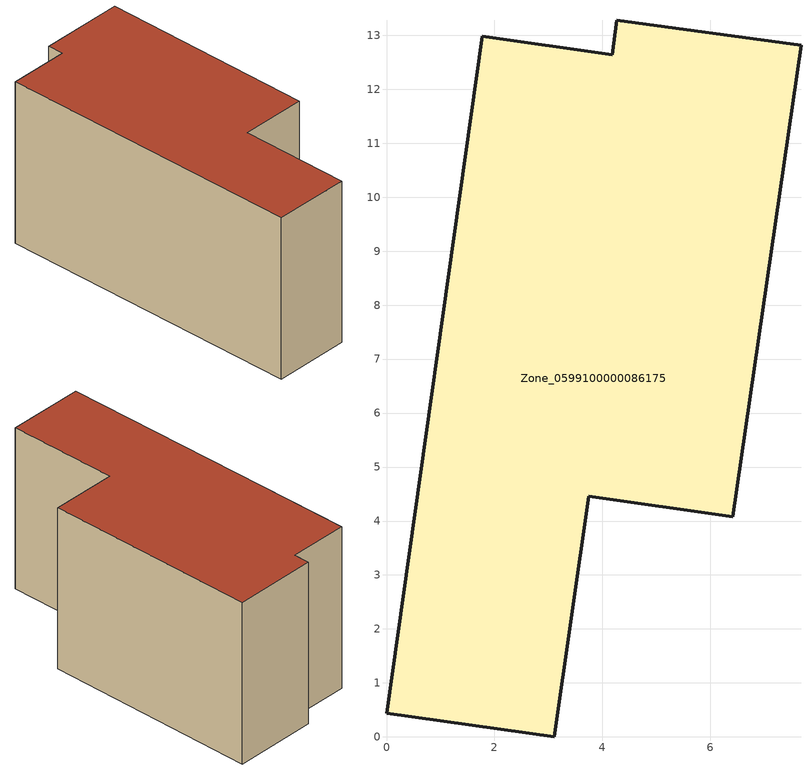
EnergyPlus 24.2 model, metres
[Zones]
Zone_0599100000086175
 floor ground (C_G): 3.75,4.46 3.11,0 0,0.44 1.77,12.98 4.18,12.64 4.27,13.28 7.68,12.81 6.42,4.08 z0
 wall outside (C_F): 3.11,0 3.75,4.46 6.42,4.08 7.68,12.81 4.27,13.28 4.18,12.64 1.77,12.98 0,0.44 3.11,0 z0:6.82
 roof outside (C_R): 3.75,4.46 6.42,4.08 7.68,12.81 4.27,13.28 4.18,12.64 1.77,12.98 0,0.44 3.11,0 z6.82
[BUILDING]
Pand.0599100000086175: North Axis=0; Terrain=City; Loads Convergence Tolerance Value=0.04; Temperature Convergence Tolerance Value=0.4; Solar Distribution=FullExterior; Maximum Number of Warmup Days=25; Minimum Number of Warmup Days=1
[Site:Location]
Rotterdam.The.Hague.AP_ZH_NLD Design_Conditions: Latitude=51.96; Longitude=4.45; Time Zone=1; Elevation=-4.5
[SITE:GROUNDTEMPERATURE:BUILDINGSURFACE]
18, 18, 18, 18, 18, 18, 18, 18, 18, 18, 18, 18
[MATERIAL] Thermal Absorptance=0.9; Solar Absorptance=0.7; Visible Absorptance=0.7
Name | Roughness | Thickness | Conductivity | Density | Specific Heat
G.TI.1946 | MediumSmooth | 0.15 | 1 | 540 | 1210
F.TI.1946 | Rough | 0.3 | 0.857143 | 1920 | 840
R.TI.1946 | MediumRough | 0.2 | 0.1 | 1500 | 1000
[CONSTRUCTION]
C_G: G.TI.1946
C_F: F.TI.1946
C_R: R.TI.1946
[ZONE]
Zone_0599100000086175: Type=1; Multiplier=1; Ceiling Height=Autocalculate; Volume=Autocalculate; Floor Area=autocalculate; Part of Total Floor Area=Yes
[ZONEINFILTRATION:DESIGNFLOWRATE]
Infil_Zone_0599100000086175: Zone or ZoneList or Space or SpaceList=Zone_0599100000086175; Schedule=AlwaysOn; Design Flow Rate Calculation Method=Flow/Area; Flow Rate per Floor Area=0.003; Constant Term Coefficient=1; Temperature Term Coefficient=0; Velocity Term Coefficient=0; Velocity Squared Term Coefficient=0
[HVACTEMPLATE:ZONE:IDEALLOADSAIRSYSTEM]
Zone_0599100000086175: Maximum Heating Supply Air Temperature=50; Minimum Cooling Supply Air Temperature=13; Maximum Heating Supply Air Humidity Ratio=0.0156; Minimum Cooling Supply Air Humidity Ratio=0.0077; Heating Limit=NoLimit; Cooling Limit=NoLimit; Dehumidification Control Type=ConstantSensibleHeatRatio; Cooling Sensible Heat Ratio=0.7; Dehumidification Setpoint=60; Humidification Control Type=None; Humidification Setpoint=30; Outdoor Air Method=None; Outdoor Air Flow Rate per Person=0.00944; Outdoor Air Flow Rate per Zone Floor Area=0; Outdoor Air Flow Rate per Zone=0; Demand Controlled Ventilation Type=None; Outdoor Air Economizer Type=NoEconomizer; Heat Recovery Type=None; Sensible Heat Recovery Effectiveness=0.7; Latent Heat Recovery Effectiveness=0.65
[ZONECONTROL:THERMOSTAT]
ThermostatControl_Zone_0599100000086175: Zone or ZoneList=Zone_0599100000086175; Control Type Schedule=DualSetpointControlType; Control 1=Thermostat_Zone_0599100000086175; Temperature Difference Between Cutout And Setpoint=0
[THERMOSTATSETPOINT:DUALSETPOINT]
Thermostat_Zone_0599100000086175: Heating Setpoint Temperature Schedule=HeatingSetpoint_Zone_0599100000086175; Cooling Setpoint Temperature Schedule=CoolingSetpoint_Zone_0599100000086175
[SCHEDULE:COMPACT]
HeatingSetpoint_Zone_0599100000086175: Through: 12/31, For: AllDays, Until: 24:00, 21
CoolingSetpoint_Zone_0599100000086175: Through: 12/31, For: AllDays, Until: 24:00, 24
DualSetpointControlType: Through: 12/31, For: AllDays, Until: 24:00, 4
AlwaysOn: Through: 12/31, For: AllDays, Until: 24:00, 1
